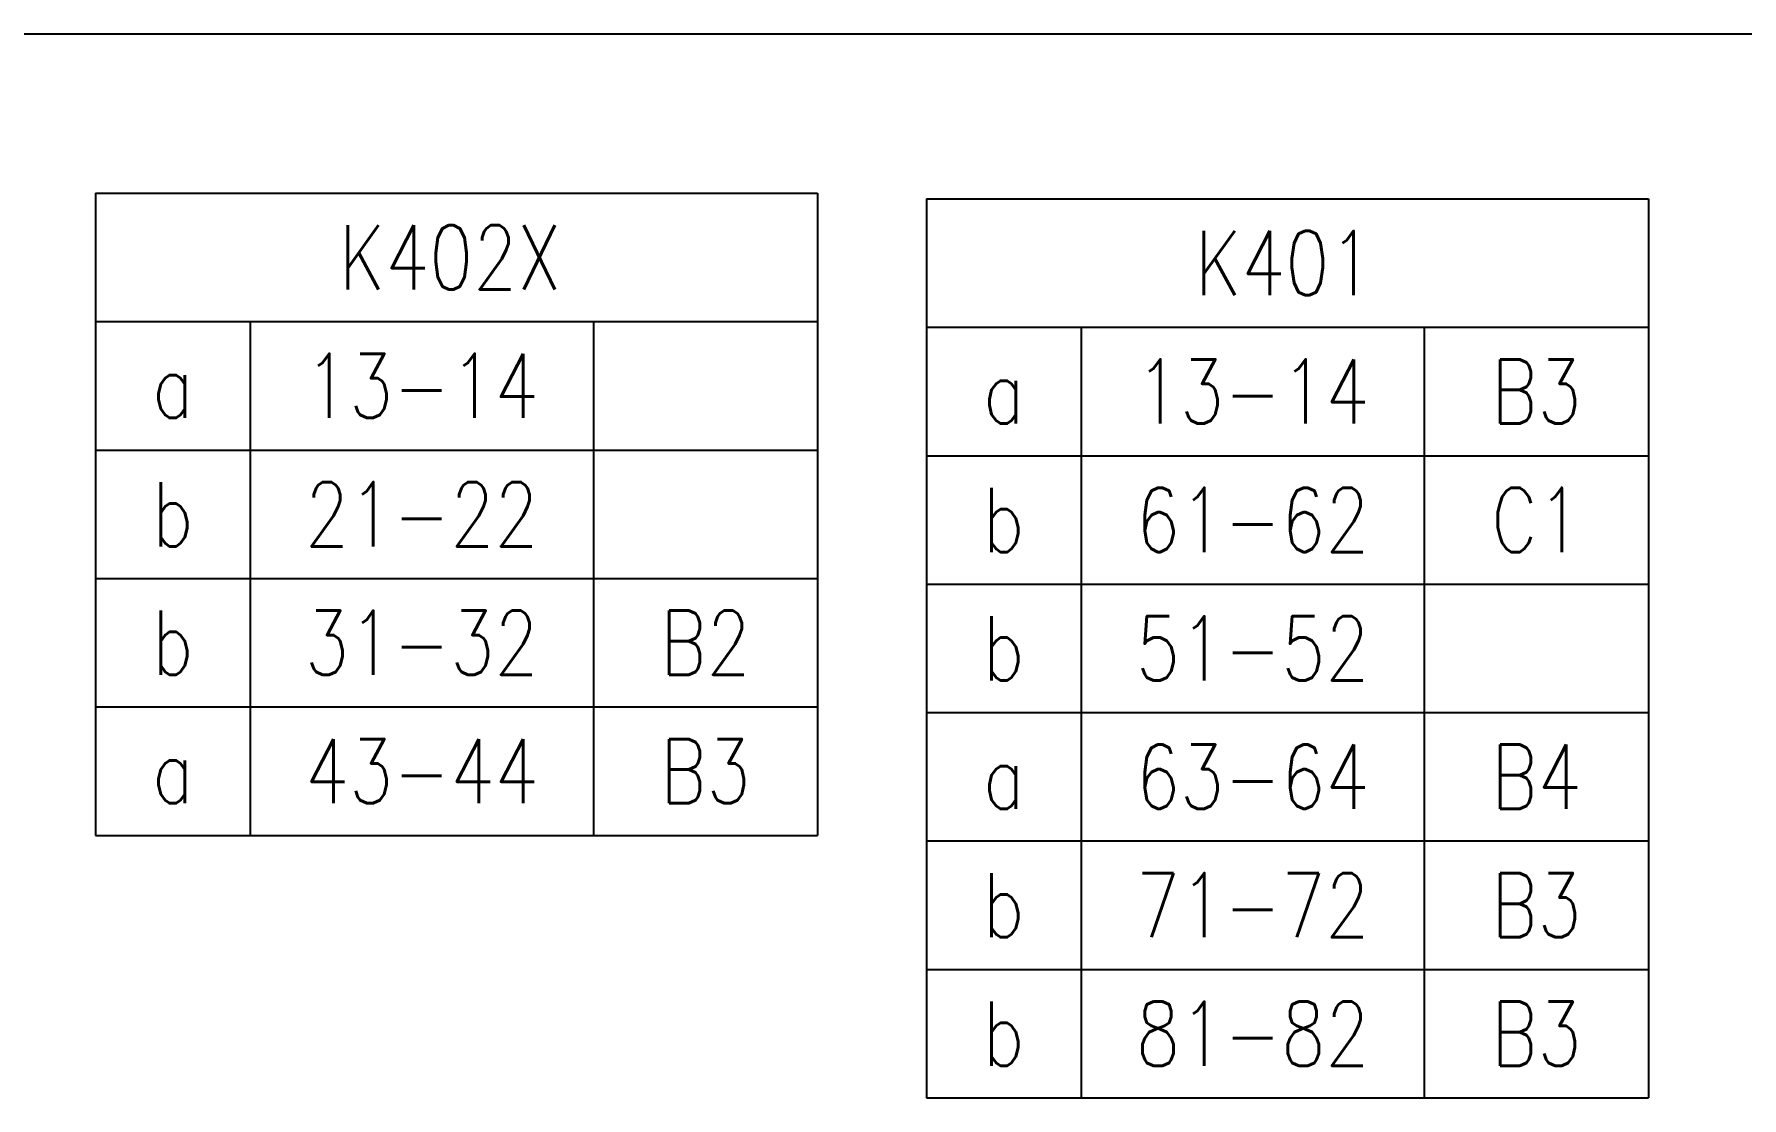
# Model space of a CAD drawing. Header units: millimetres. Extents: x 107 to 2900, y 85 to 3996.
# Drawn here: x 1462.3 to 1589.8, y 177.6 to 257 of the extents above; entities that cross this region are included whole.
import ezdxf
from ezdxf.enums import TextEntityAlignment as Align
from ezdxf.lldxf.tags import DXFTag

# ---------------------------------------------------------------- set-up
doc = ezdxf.new("R2010")
doc.units = ezdxf.units.MM
doc.styles.add('ROMANS', font='ROMANS.shx', dxfattribs={"width": 0.7})
tags = doc.linetypes.add('CENTER', pattern=[2, 1.25, -0.25, 0.25, -0.25]).pattern_tags.tags
tags[10:11] = [DXFTag(74, 4), DXFTag(75, 0), DXFTag(340, '0'), DXFTag(46, 1.0), DXFTag(50, 0.0), DXFTag(44, 0.0), DXFTag(45, 0.0)]
tags[8:9] = [DXFTag(74, 4), DXFTag(75, 0), DXFTag(340, '0'), DXFTag(46, 1.0), DXFTag(50, 0.0), DXFTag(44, 0.0), DXFTag(45, 0.0)]
tags[6:7] = [DXFTag(74, 4), DXFTag(75, 0), DXFTag(340, '0'), DXFTag(46, 1.0), DXFTag(50, 0.0), DXFTag(44, 0.0), DXFTag(45, 0.0)]
tags[4:5] = [DXFTag(74, 4), DXFTag(75, 0), DXFTag(340, '0'), DXFTag(46, 1.0), DXFTag(50, 0.0), DXFTag(44, 0.0), DXFTag(45, 0.0)]

msp = doc.modelspace()

# ---------------------------------------------------------------- linework, layer by layer
at = {"color": 7, "linetype": 'CENTER'}
msp.add_line((1792.241, 257.013), (1151.298, 257.013), dxfattribs=at)
at = {"linetype": 'Continuous'}
for p, q in [((1466.914, 245.144), (1520.796, 245.144)), ((1466.914, 245.144), (1466.914, 197.219)), ((1520.796, 245.144), (1520.796, 197.219)), ((1528.916, 244.723), (1582.797, 244.723)), ((1528.916, 244.723), (1528.916, 177.628)), ((1582.797, 244.723), (1582.797, 177.628)), ((1466.914, 235.559), (1520.796, 235.559)), ((1478.457, 235.559), (1478.457, 197.219)), ((1504.066, 235.559), (1504.066, 197.219)), ((1528.916, 235.138), (1582.797, 235.138)), ((1540.459, 235.138), (1540.459, 177.628)), ((1566.068, 235.138), (1566.068, 177.628)), ((1466.914, 225.974), (1520.796, 225.974)), ((1528.916, 225.553), (1582.797, 225.553)), ((1466.914, 216.389), (1520.796, 216.389)), ((1528.916, 215.968), (1582.797, 215.968)), ((1466.914, 206.804), (1520.796, 206.804)), ((1528.916, 206.383), (1582.797, 206.383)), ((1466.914, 197.219), (1520.796, 197.219)), ((1528.916, 196.798), (1582.797, 196.798)), ((1528.916, 187.213), (1582.797, 187.213)), ((1528.916, 177.628), (1582.797, 177.628))]:
    msp.add_line(p, q, dxfattribs=at)

# ---------------------------------------------------------------- texts
at = {"linetype": 'Continuous', "style": 'ROMANS', "width": 0.8}
for s, height, p in [('K402X', 4.7925, (1493.376, 240.352)), ('K401', 4.7925, (1555.617, 239.931)), ('13-14', 4.7925, (1491.262, 230.767)), ('13-14', 4.7925, (1553.264, 230.346)), ('B3', 4.7925, (1574.433, 230.346)), ('a', 4.793, (1472.686, 230.767)), ('a', 4.793, (1534.688, 230.346)), ('b', 4.793, (1472.686, 221.182)), ('21-22', 4.7925, (1491.262, 221.182)), ('b', 4.793, (1534.688, 220.761)), ('61-62', 4.7925, (1553.264, 220.761)), ('C1', 4.7925, (1574.433, 220.761)), ('b', 4.793, (1472.686, 211.597)), ('31-32', 4.7925, (1491.262, 211.597)), ('B2', 4.7925, (1512.431, 211.597)), ('b', 4.793, (1534.688, 211.176)), ('51-52', 4.7925, (1553.264, 211.176)), ('43-44', 4.7925, (1491.262, 202.012)), ('B3', 4.7925, (1512.431, 202.012)), ('63-64', 4.7925, (1553.264, 201.591)), ('B4', 4.7925, (1574.433, 201.591)), ('a', 4.793, (1472.686, 202.012)), ('a', 4.793, (1534.688, 201.591)), ('b', 4.793, (1534.688, 192.006)), ('71-72', 4.7925, (1553.264, 192.006)), ('B3', 4.7925, (1574.433, 192.006)), ('b', 4.793, (1534.688, 182.421)), ('81-82', 4.7925, (1553.264, 182.421)), ('B3', 4.7925, (1574.433, 182.421))]:
    msp.add_text(s, height=height, dxfattribs=at).set_placement(p, align=Align.MIDDLE)

doc.saveas('drawing.dxf')
